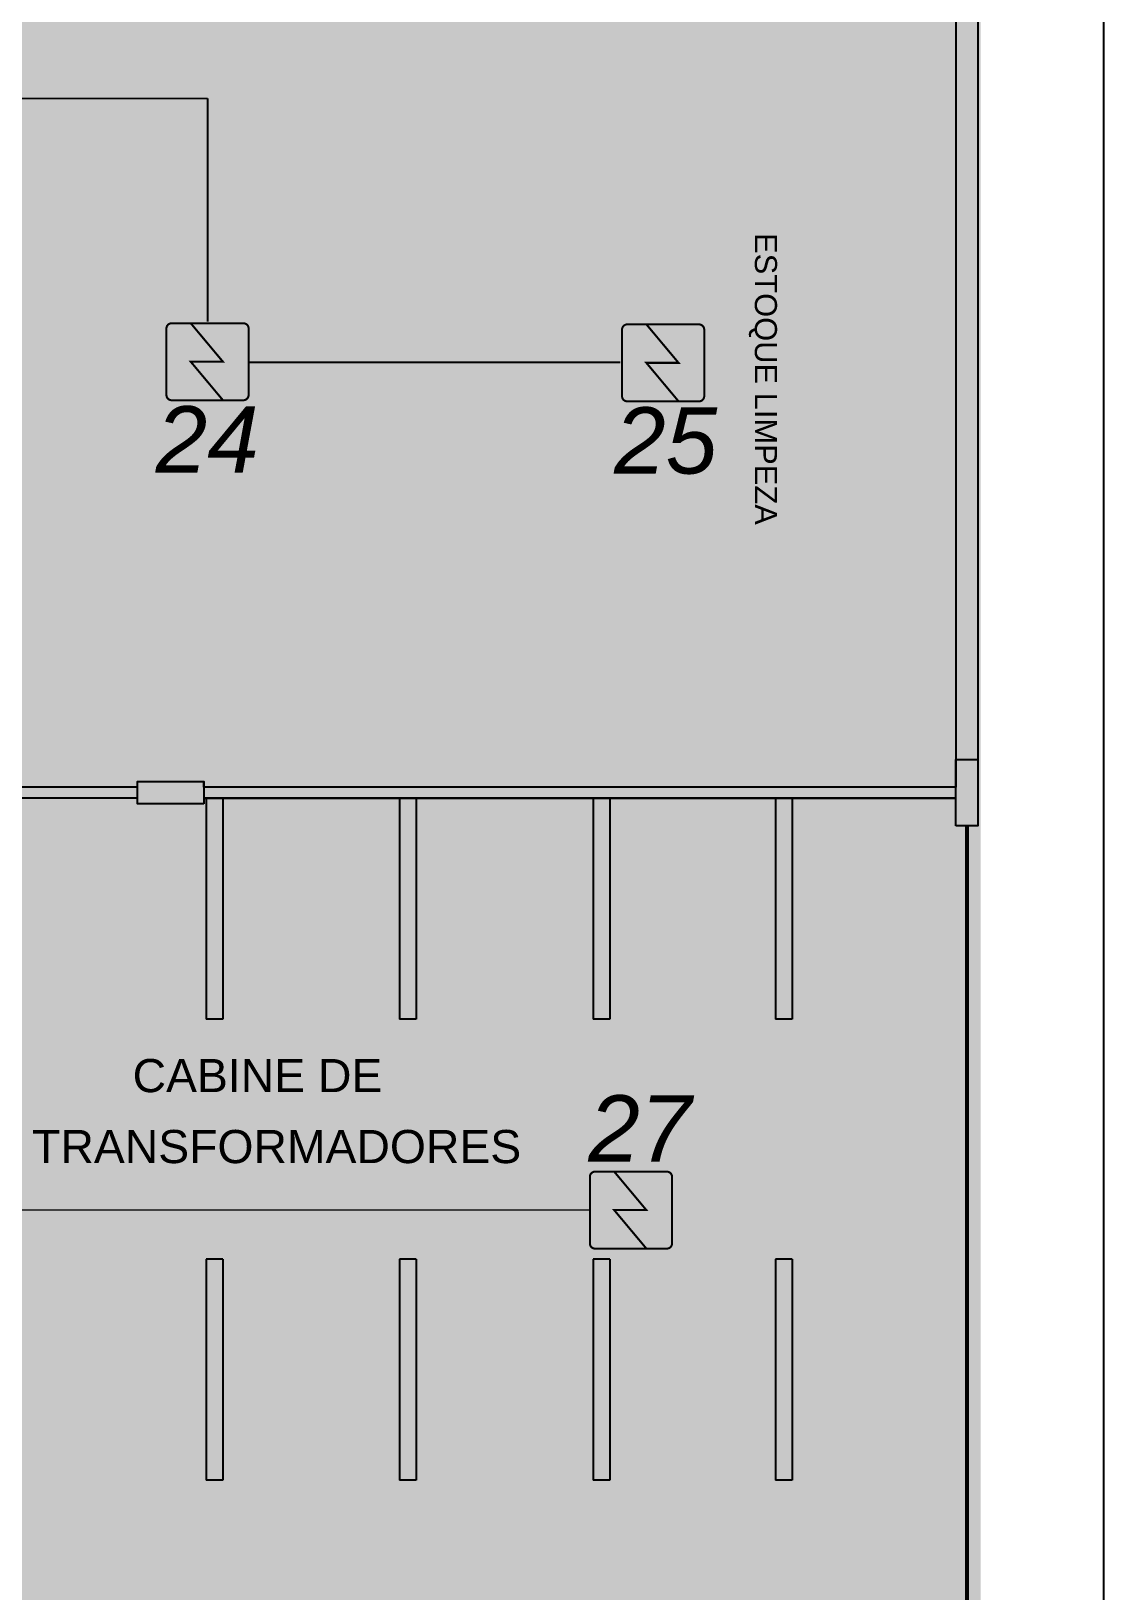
# Model space of a CAD drawing. Header units: metres. Extents: x -331 to 2982, y 362 to 2539.
# Drawn here: x 858.25 to 867.95, y 487.14 to 501.24 of the extents above; entities that cross this region are included whole.
import ezdxf

# ---------------------------------------------------------------- set-up
doc = ezdxf.new("R2010")
doc.units = ezdxf.units.M
doc.layers.add('_salas', color=251, linetype='Continuous', plot=False)
for name, color, linetype in [('ALV', 251, 'Continuous'), ('BROCAS', 5, 'Continuous'), ('DET. FUMAÇA', 1, 'Continuous'), ('Div', 251, 'Continuous'), ('Est', 251, 'Continuous'), ('SA-texto', 251, 'Continuous'), ('Texto_Salas', 251, 'Continuous'), ('vid', 251, 'Continuous'), ('vis', 251, 'Continuous')]:
    doc.layers.add(name, color=color, linetype=linetype)
doc.styles.add('DESTAQUE', font='arial.ttf', dxfattribs={"height": 0.4})
doc.styles.get("Standard").update_dxf_attribs({"font": 'arial.ttf', "height": 0.3})

# ---------------------------------------------------------------- blocks, each defined once
blk = doc.blocks.new('Detector de fumaça')
at = {"layer": 'DET. FUMAÇA', "linetype": 'Continuous', "lineweight": 15, "const_width": 0.0187}
blk.add_lwpolyline([(774.599, 539.816), (775.249, 539.816, -0.414214), (775.296, 539.769), (775.296, 539.167, -0.414214), (775.249, 539.12), (774.599, 539.12, -0.414214), (774.553, 539.167), (774.553, 539.769, -0.414214)], format="xyb", close=True, dxfattribs=at)
blk.add_lwpolyline([(774.773, 539.816), (775.064, 539.468), (774.773, 539.468), (775.064, 539.12)], dxfattribs=at)

msp = doc.modelspace()

# ---------------------------------------------------------------- hatches: boundary and pattern name
at = {"layer": '_salas', "transparency": 33554559}
h = msp.add_hatch(color=256, dxfattribs=at)
h.dxf.hatch_style = 1
h.paths.add_polyline_path([(866.834, 485.931), (866.834, 543.231), (854.159, 543.231), (854.159, 542.856), (854.159, 494.406), (852.509, 494.406), (852.509, 499.956), (844.912, 499.956), (844.912, 498.656), (842.959, 498.656), (842.959, 499.956), (823.409, 499.956), (823.409, 492.606), (824.559, 492.606), (824.559, 491.706), (823.546, 491.706), (823.546, 489.806), (818.009, 489.806), (818.009, 489.906), (814.609, 489.906), (814.609, 491.706), (816.416, 491.706), (816.416, 494.656), (803.983, 494.656), (803.983, 486.306), (802.034, 486.306), (802.034, 486.531), (798.959, 486.531), (798.959, 485.931)])

# ---------------------------------------------------------------- linework, layer by layer
at = {"layer": 'ALV'}
for p, q in [((866.609, 502.406), (866.609, 494.406)), ((859.209, 494.406), (858.017, 494.406)), ((866.609, 494.406), (859.809, 494.406)), ((866.609, 494.406), (859.809, 494.406)), ((866.609, 494.406), (859.809, 494.406)), ((859.209, 494.306), (858.017, 494.306)), ((866.609, 494.306), (859.809, 494.306)), ((859.809, 494.306), (866.609, 494.306)), ((859.809, 494.306), (866.609, 494.306)), ((859.829, 494.306), (859.829, 492.306)), ((859.979, 494.306), (859.979, 492.306)), ((861.579, 494.306), (861.579, 492.306)), ((861.729, 494.306), (861.729, 492.306)), ((863.329, 494.306), (863.329, 492.306)), ((863.479, 494.306), (863.479, 492.306)), ((864.979, 494.306), (864.979, 492.306)), ((865.129, 494.306), (865.129, 492.306)), ((859.979, 492.306), (859.829, 492.306)), ((861.729, 492.306), (861.579, 492.306)), ((863.479, 492.306), (863.329, 492.306)), ((865.129, 492.306), (864.979, 492.306)), ((859.829, 490.136), (859.829, 488.136)), ((859.979, 490.136), (859.829, 490.136)), ((859.979, 490.136), (859.979, 488.136)), ((861.579, 490.136), (861.579, 488.136)), ((861.729, 490.136), (861.579, 490.136)), ((861.729, 490.136), (861.729, 488.136)), ((863.329, 490.136), (863.329, 488.136)), ((863.479, 490.136), (863.329, 490.136)), ((863.479, 490.136), (863.479, 488.136)), ((864.979, 490.136), (864.979, 488.136)), ((865.129, 490.136), (864.979, 490.136)), ((865.129, 490.136), (865.129, 488.136)), ((859.979, 488.136), (859.829, 488.136)), ((861.729, 488.136), (861.579, 488.136)), ((863.479, 488.136), (863.329, 488.136)), ((865.129, 488.136), (864.979, 488.136))]:
    msp.add_line(p, q, dxfattribs=at)
at = {"layer": 'ALV', "color": 251}
for p, q in [((859.979, 492.306), (859.829, 492.306)), ((861.729, 492.306), (861.579, 492.306)), ((863.479, 492.306), (863.329, 492.306)), ((865.129, 492.306), (864.979, 492.306)), ((859.829, 490.136), (859.829, 488.136)), ((859.979, 490.136), (859.829, 490.136)), ((859.979, 490.136), (859.979, 488.136)), ((861.579, 490.136), (861.579, 488.136)), ((861.729, 490.136), (861.579, 490.136)), ((861.729, 490.136), (861.729, 488.136)), ((863.329, 490.136), (863.329, 488.136)), ((863.479, 490.136), (863.329, 490.136)), ((863.479, 490.136), (863.479, 488.136)), ((864.979, 490.136), (864.979, 488.136)), ((865.129, 490.136), (864.979, 490.136)), ((865.129, 490.136), (865.129, 488.136)), ((859.979, 488.136), (859.829, 488.136)), ((861.729, 488.136), (861.579, 488.136)), ((863.479, 488.136), (863.329, 488.136)), ((865.129, 488.136), (864.979, 488.136))]:
    msp.add_line(p, q, dxfattribs=at)
at = {"layer": 'BROCAS'}
msp.add_line((859.809, 494.406), (859.809, 494.456), dxfattribs=at)
at = {"layer": 'Div', "color": 230, "linetype": 'Continuous'}
for p, q in [((867.948, 487.992), (867.948, 544.083)), ((867.948, 485.438), (867.948, 487.992))]:
    msp.add_line(p, q, dxfattribs=at)
at = {"layer": 'Div', "color": 150, "linetype": 'ByBlock'}
for p, q in [((856.09, 500.645), (859.842, 500.634)), ((859.842, 500.634), (859.842, 498.618)), ((863.575, 498.246), (860.207, 498.246))]:
    msp.add_line(p, q, dxfattribs=at)
at = {"layer": 'Div', "color": 150, "linetype": 'Continuous', "lineweight": 0}
msp.add_line((863.3, 490.58), (856.753, 490.58), dxfattribs=at)
at = {"layer": 'Est'}
for points in [[(866.609, 494.056), (866.609, 494.656), (866.809, 494.656), (866.809, 494.056)], [(859.809, 494.256), (859.209, 494.256), (859.209, 494.456), (859.809, 494.456)]]:
    msp.add_lwpolyline(points, close=True, dxfattribs=at)
at = {"layer": 'vid'}
for p, q in [((866.699, 494.056), (866.699, 486.481)), ((866.719, 494.056), (866.719, 486.481))]:
    msp.add_line(p, q, dxfattribs=at)
at = {"layer": 'vis'}
for p, q in [((866.609, 527.206), (866.609, 494.656)), ((866.809, 526.606), (866.809, 494.656))]:
    msp.add_line(p, q, dxfattribs=at)

# ---------------------------------------------------------------- block references
at = {"layer": 'DET. FUMAÇA', "linetype": 'Continuous', "lineweight": 0}
for p in [(84.917, -41.214), (89.038, -41.224), (88.747, -48.888)]:
    msp.add_blockref('Detector de fumaça', p, dxfattribs=at)

# ---------------------------------------------------------------- texts
at = {"layer": 'Div', "color": 5, "linetype": 'Continuous', "lineweight": 0, "char_height": 0.6, "width": 13.3188, "attachment_point": 1}
for s, insert in [('{\\fArial|b0|i1|c0|p34;24}', (859.373, 497.852)), ('{\\fArial|b0|i1|c0|p34;25}', (863.519, 497.842)), ('{\\fArial|b0|i1|c0|p34;27}', (863.286, 491.619))]:
    msp.add_mtext(s, dxfattribs=dict(at, insert=insert))
at = {"layer": 'SA-texto', "style": 'DESTAQUE'}
msp.add_text('ESTOQUE LIMPEZA', height=0.2, rotation=270, dxfattribs=at).set_placement((864.792, 499.418))
at = {"layer": 'Texto_Salas', "color": 251, "style": 'DESTAQUE'}
for s, p in [('CABINE DE', (859.164, 491.647)), ('TRANSFORMADORES', (858.255, 491.005))]:
    msp.add_text(s, height=0.3, dxfattribs=at).set_placement(p)

doc.saveas('drawing.dxf')
